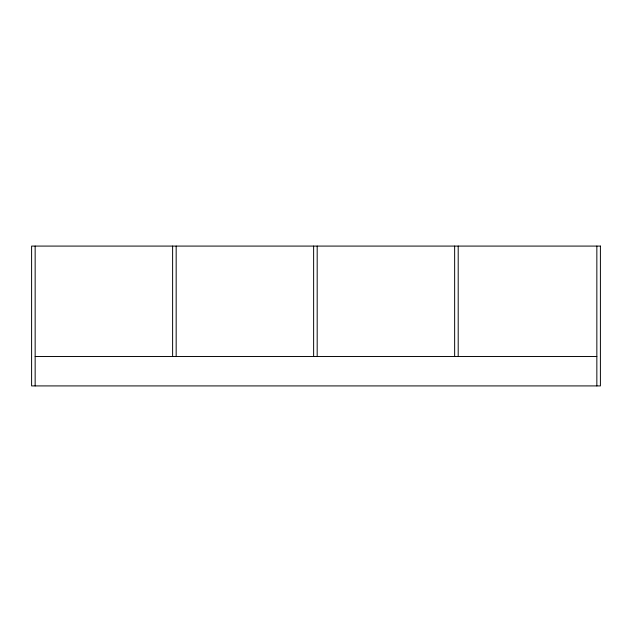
<?xml version="1.0" encoding="UTF-8"?>
<svg xmlns="http://www.w3.org/2000/svg" width="632" height="632" viewBox="0 0 632 632"><rect width="100%" height="100%" fill="white"/><g stroke="black" fill="none" stroke-linecap="round" stroke-linejoin="round"><path stroke-width="0.95" d="M35.155 356.527L596.845 356.527M596.845 246.085L596.845 385.915M458.2 246.085L458.2 356.377M454.645 246.085L454.645 356.377M317.185 246.085L317.185 356.377M313.63 246.085L313.63 356.377M176.17 246.085L176.17 356.377M172.615 246.085L172.615 356.377M35.155 246.085L35.155 385.915M600.4 246.085L31.6 246.085L31.6 385.915L600.4 385.915L600.4 246.085"/></g></svg>
